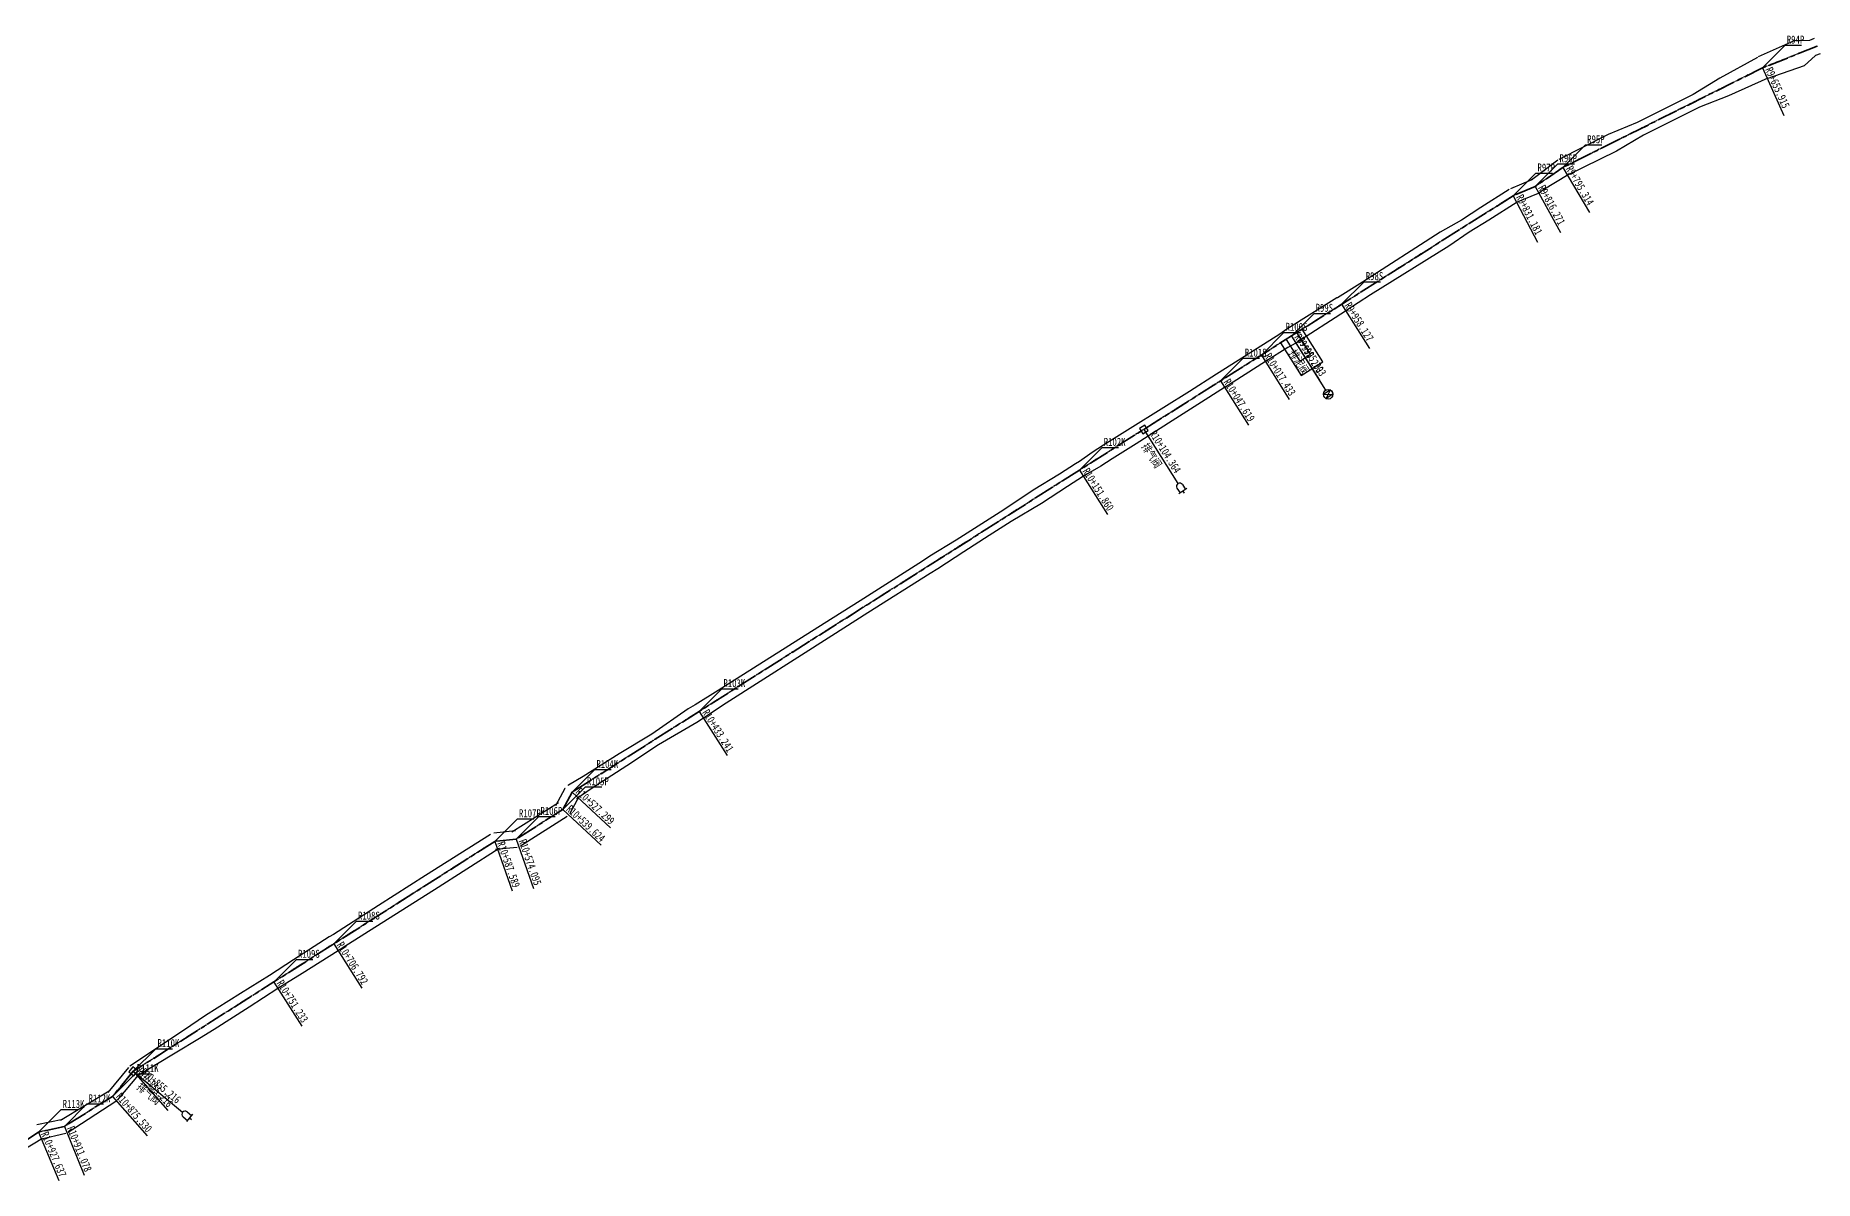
# Model space of a CAD drawing. Extents: x 525858 to 564773, y 2370984 to 2400075.
# Drawn here: x 534789 to 535900, y 2384790 to 2385505 of the extents above; entities that cross this region are included whole.
import ezdxf
from ezdxf.enums import TextEntityAlignment as Align

# ---------------------------------------------------------------- set-up
doc = ezdxf.new("R2010")
doc.units = 0
doc.linetypes.add('CENTER', pattern=[2, 1.25, -0.25, 0.25, -0.25])
for name, color, linetype in [('pipe_cen', 1, 'CENTER'), ('水工平面管线标注', 3, 'CONTINUOUS'), ('水工开挖线', 5, 'CONTINUOUS'), ('附属设施', 2, 'CONTINUOUS')]:
    doc.layers.add(name, color=color, linetype=linetype)
doc.styles.add('HT', font='simhei.ttf', dxfattribs={"width": 0.8})

# ---------------------------------------------------------------- blocks, each defined once
blk = doc.blocks.new('qin排泥阀pmud')
at = {"layer": '附属设施', "linetype": 'Continuous', "lineweight": -3}
for points in [[(-1.29, 22.2652), (1.29, 22.2652), (-1.29, 20.7348), (1.29, 20.7348), (-1.29, 22.2652)], [(0, 0), (0, 20)]]:
    blk.add_lwpolyline(points, dxfattribs=at)
for points in [[(-4, 0), (4, 0), (4, 12), (-4, 12)], [(-2, 0), (2, 0), (2, 8), (-2, 8)]]:
    blk.add_lwpolyline(points, close=True, dxfattribs=at)
blk.add_circle((0, 21.5), 1.5, dxfattribs=at)
at = {"layer": '附属设施', "linetype": 'Continuous', "lineweight": -3, "style": 'HT'}
blk.add_attdef('名称', text='', height=2.5, rotation=89.999998, dxfattribs=at).set_placement((1, 4), align=Align.TOP_LEFT)
blk.add_attdef('ZH', text='', height=2.5, rotation=89.999998, dxfattribs=at).set_placement((0, 2), align=Align.BOTTOM_LEFT)
blk = doc.blocks.new('qin排气阀pa')
at = {"layer": '附属设施', "linetype": 'Continuous', "lineweight": -3}
for points in [[(-1.5, 22.8), (1.5, 22.8)], [(-1, 21), (-1, 22.8)], [(0, 22.8), (0, 23.55)], [(1, 21), (1, 22.8)], [(0, 0), (0, 20)]]:
    blk.add_lwpolyline(points, dxfattribs=at)
blk.add_lwpolyline([(-1, -1), (1, -1), (1, 1), (-1, 1)], close=True, dxfattribs=at)
blk.add_arc((0, 21), 1, 180, 0, dxfattribs=at)
at = {"layer": '附属设施', "linetype": 'Continuous', "lineweight": -3, "style": 'HT'}
blk.add_attdef('名称', text='', height=2.5, rotation=90, dxfattribs=at).set_placement((1, 4), align=Align.TOP_LEFT)
blk.add_attdef('ZH', text='', height=2.5, rotation=90, dxfattribs=at).set_placement((0, 2), align=Align.BOTTOM_LEFT)

msp = doc.modelspace()

# ---------------------------------------------------------------- linework, layer by layer
at = {"layer": 'pipe_cen', "linetype": 'CENTER', "lineweight": 35, "ltscale": 10}
msp.add_lwpolyline([(535901.980796, 2385498.507589), (535867.881375, 2385484.993564), (535743.137905, 2385422.774241), (535725.855338, 2385410.921689), (535712.110595, 2385405.143), (535441.051573, 2385233.78984), (535203.428353, 2385083.089675), (535124.048785, 2385032.633416), (535118.181759, 2385021.794638), (535089.090511, 2385003.303286), (535075.671432, 2385001.883183), (534849.809932, 2384858.318201), (534836.852153, 2384842.673175), (534806.716802, 2384823.81729), (534790.532556, 2384820.31542), (534751.208, 2384794.116002)], dxfattribs=at)
at = {"layer": 'pipe_cen', "lineweight": -3}
msp.add_lwpolyline([(535901.980796, 2385498.507589), (535867.881375, 2385484.993564), (535743.137905, 2385422.774241), (535725.855338, 2385410.921689), (535712.110595, 2385405.143), (535441.051573, 2385233.78984), (535203.428353, 2385083.089675), (535124.048785, 2385032.633416), (535118.181759, 2385021.794638), (535089.090511, 2385003.303286), (535075.671432, 2385001.883183), (534849.809932, 2384858.318201), (534836.852153, 2384842.673175), (534806.716802, 2384823.81729), (534790.532556, 2384820.31542), (534751.208, 2384794.116002)], dxfattribs=at)
msp.add_lwpolyline([(535901.980796, 2385498.507589), (535867.881375, 2385484.993564), (535743.137905, 2385422.774241), (535725.855338, 2385410.921689), (535712.110595, 2385405.143), (535441.051573, 2385233.78984), (535203.428353, 2385083.089675), (535124.048785, 2385032.633416), (535118.181759, 2385021.794638), (535089.090511, 2385003.303286), (535075.671432, 2385001.883183), (534849.809932, 2384858.318201), (534836.852153, 2384842.673175), (534806.716802, 2384823.81729), (534790.532556, 2384820.31542), (534751.208, 2384794.116002)], dxfattribs=at)
msp.add_lwpolyline([(535901.980796, 2385498.507589), (535867.881375, 2385484.993564), (535743.137905, 2385422.774241), (535725.855338, 2385410.921689), (535712.110595, 2385405.143), (535441.051573, 2385233.78984), (535203.428353, 2385083.089675), (535124.048785, 2385032.633416), (535118.181759, 2385021.794638), (535089.090511, 2385003.303286), (535075.671432, 2385001.883183), (534849.809932, 2384858.318201), (534836.852153, 2384842.673175), (534806.716802, 2384823.81729), (534790.532556, 2384820.31542), (534751.208, 2384794.116002)], dxfattribs=at)
at = {"layer": '水工平面管线标注', "color": 9, "lineweight": -3}
for points in [[(535867.881375, 2385484.993564), (535882.021375, 2385499.133564), (535892.281375, 2385499.133564)], [(535867.881375, 2385484.993564), (535882.021375, 2385499.133564), (535892.281375, 2385499.133564)], [(535867.881375, 2385484.993564), (535881.215039, 2385455.13551)], [(535867.881375, 2385484.993564), (535881.215039, 2385455.13551)], [(535743.137905, 2385422.774241), (535757.277905, 2385436.914241), (535767.537905, 2385436.914241)], [(535743.137905, 2385422.774241), (535757.277905, 2385436.914241), (535767.537905, 2385436.914241)], [(535712.110595, 2385405.143), (535726.250595, 2385419.283), (535736.510595, 2385419.283)], [(535712.110595, 2385405.143), (535726.250595, 2385419.283), (535736.510595, 2385419.283)], [(535725.855338, 2385410.921689), (535739.995338, 2385425.061689), (535750.255338, 2385425.061689)], [(535725.855338, 2385410.921689), (535739.995338, 2385425.061689), (535750.255338, 2385425.061689)], [(535743.137905, 2385422.774241), (535759.722539, 2385394.591979)], [(535743.137905, 2385422.774241), (535759.722539, 2385394.591979)], [(535712.110595, 2385405.143), (535727.235791, 2385376.151304)], [(535712.110595, 2385405.143), (535727.235791, 2385376.151304)], [(535725.855338, 2385410.921689), (535741.520086, 2385382.217932)], [(535725.855338, 2385410.921689), (535741.520086, 2385382.217932)], [(535604.807525, 2385337.310098), (535618.947525, 2385351.450098), (535629.207525, 2385351.450098)], [(535604.807525, 2385337.310098), (535618.947525, 2385351.450098), (535629.207525, 2385351.450098)], [(535573.468152, 2385317.498543), (535587.608152, 2385331.638543), (535597.868152, 2385331.638543)], [(535573.468152, 2385317.498543), (535587.608152, 2385331.638543), (535597.868152, 2385331.638543)], [(535604.807525, 2385337.310098), (535622.280611, 2385309.669887)], [(535604.807525, 2385337.310098), (535622.280611, 2385309.669887)], [(535554.677636, 2385305.619897), (535568.817636, 2385319.759897), (535579.077636, 2385319.759897)], [(535554.677636, 2385305.619897), (535568.817636, 2385319.759897), (535579.077636, 2385319.759897)], [(535573.468152, 2385317.498543), (535590.941237, 2385289.858332)], [(535573.468152, 2385317.498543), (535590.941237, 2385289.858332)], [(535554.677636, 2385305.619897), (535572.150722, 2385277.979686)], [(535554.677636, 2385305.619897), (535572.150722, 2385277.979686)], [(535529.16237, 2385289.49012), (535543.30237, 2385303.63012), (535553.56237, 2385303.63012)], [(535529.16237, 2385289.49012), (535543.30237, 2385303.63012), (535553.56237, 2385303.63012)], [(535529.16237, 2385289.49012), (535546.635455, 2385261.849909)], [(535529.16237, 2385289.49012), (535546.635455, 2385261.849909)], [(535441.051573, 2385233.78984), (535455.191573, 2385247.92984), (535465.451573, 2385247.92984)], [(535441.051573, 2385233.78984), (535455.191573, 2385247.92984), (535465.451573, 2385247.92984)], [(535441.051573, 2385233.78984), (535458.544741, 2385206.162335)], [(535441.051573, 2385233.78984), (535458.544741, 2385206.162335)], [(535203.428353, 2385083.089675), (535217.568353, 2385097.229675), (535227.828353, 2385097.229675)], [(535203.428353, 2385083.089675), (535217.568353, 2385097.229675), (535227.828353, 2385097.229675)], [(535203.428353, 2385083.089675), (535220.955711, 2385055.483847)], [(535203.428353, 2385083.089675), (535220.955711, 2385055.483847)], [(535124.048785, 2385032.633416), (535138.188785, 2385046.773416), (535148.448785, 2385046.773416)], [(535124.048785, 2385032.633416), (535138.188785, 2385046.773416), (535148.448785, 2385046.773416)], [(535118.181759, 2385021.794638), (535132.321759, 2385035.934638), (535142.581759, 2385035.934638)], [(535118.181759, 2385021.794638), (535132.321759, 2385035.934638), (535142.581759, 2385035.934638)], [(535124.048785, 2385032.633416), (535147.966914, 2385010.335141)], [(535124.048785, 2385032.633416), (535147.966914, 2385010.335141)], [(535075.671432, 2385001.883183), (535089.811432, 2385016.023183), (535100.071432, 2385016.023183)], [(535075.671432, 2385001.883183), (535089.811432, 2385016.023183), (535100.071432, 2385016.023183)], [(535089.090511, 2385003.303286), (535103.230511, 2385017.443286), (535113.490511, 2385017.443286)], [(535089.090511, 2385003.303286), (535103.230511, 2385017.443286), (535113.490511, 2385017.443286)], [(535118.181759, 2385021.794638), (535142.099889, 2384999.496363)], [(535118.181759, 2385021.794638), (535142.099889, 2384999.496363)], [(535075.671432, 2385001.883183), (535086.447559, 2384971.009811)], [(535075.671432, 2385001.883183), (535086.447559, 2384971.009811)], [(535089.090511, 2385003.303286), (535099.866638, 2384972.429914)], [(535089.090511, 2385003.303286), (535099.866638, 2384972.429914)], [(534975.070701, 2384937.938057), (534989.210701, 2384952.078057), (534999.470701, 2384952.078057)], [(534975.070701, 2384937.938057), (534989.210701, 2384952.078057), (534999.470701, 2384952.078057)], [(534975.070701, 2384937.938057), (534992.612172, 2384910.341195)], [(534975.070701, 2384937.938057), (534992.612172, 2384910.341195)], [(534937.565209, 2384914.098335), (534951.705209, 2384928.238335), (534961.965209, 2384928.238335)], [(534937.565209, 2384914.098335), (534951.705209, 2384928.238335), (534961.965209, 2384928.238335)], [(534937.565209, 2384914.098335), (534955.10668, 2384886.501473)], [(534937.565209, 2384914.098335), (534955.10668, 2384886.501473)], [(534849.809932, 2384858.318201), (534863.949932, 2384872.458201), (534874.209932, 2384872.458201)], [(534849.809932, 2384858.318201), (534863.949932, 2384872.458201), (534874.209932, 2384872.458201)], [(534836.852153, 2384842.673175), (534850.992153, 2384856.813175), (534861.252153, 2384856.813175)], [(534836.852153, 2384842.673175), (534850.992153, 2384856.813175), (534861.252153, 2384856.813175)], [(534849.809932, 2384858.318201), (534871.436669, 2384833.79119)], [(534849.809932, 2384858.318201), (534871.436669, 2384833.79119)], [(534806.716802, 2384823.81729), (534820.856802, 2384837.95729), (534831.116802, 2384837.95729)], [(534806.716802, 2384823.81729), (534820.856802, 2384837.95729), (534831.116802, 2384837.95729)], [(534836.852153, 2384842.673175), (534858.391663, 2384818.069526)], [(534836.852153, 2384842.673175), (534858.391663, 2384818.069526)], [(534790.532556, 2384820.31542), (534804.672556, 2384834.45542), (534814.932556, 2384834.45542)], [(534790.532556, 2384820.31542), (534804.672556, 2384834.45542), (534814.932556, 2384834.45542)], [(534790.532556, 2384820.31542), (534803.278496, 2384790.201785)], [(534790.532556, 2384820.31542), (534803.278496, 2384790.201785)], [(534806.716802, 2384823.81729), (534819.030877, 2384793.524492)], [(534806.716802, 2384823.81729), (534819.030877, 2384793.524492)]]:
    msp.add_lwpolyline(points, dxfattribs=at)
at = {"layer": '水工平面管线标注', "lineweight": -3}
for points in [[(535867.631375, 2385484.993564, 0.5, 0.5, -1), (535868.131375, 2385484.993564, 0, 0, 0)], [(535867.631375, 2385484.993564, 0.5, 0.5, -1), (535868.131375, 2385484.993564, 0, 0, 0)], [(535867.631375, 2385484.993564, 0.5, 0.5, 1), (535868.131375, 2385484.993564, 0, 0, 0)], [(535867.631375, 2385484.993564, 0.5, 0.5, 1), (535868.131375, 2385484.993564, 0, 0, 0)], [(535742.887905, 2385422.774241, 0.5, 0.5, -1), (535743.387905, 2385422.774241, 0, 0, 0)], [(535742.887905, 2385422.774241, 0.5, 0.5, -1), (535743.387905, 2385422.774241, 0, 0, 0)], [(535742.887905, 2385422.774241, 0.5, 0.5, 1), (535743.387905, 2385422.774241, 0, 0, 0)], [(535742.887905, 2385422.774241, 0.5, 0.5, 1), (535743.387905, 2385422.774241, 0, 0, 0)], [(535711.860595, 2385405.143, 0.5, 0.5, -1), (535712.360595, 2385405.143, 0, 0, 0)], [(535711.860595, 2385405.143, 0.5, 0.5, -1), (535712.360595, 2385405.143, 0, 0, 0)], [(535711.860595, 2385405.143, 0.5, 0.5, 1), (535712.360595, 2385405.143, 0, 0, 0)], [(535711.860595, 2385405.143, 0.5, 0.5, 1), (535712.360595, 2385405.143, 0, 0, 0)], [(535725.605338, 2385410.921689, 0.5, 0.5, -1), (535726.105338, 2385410.921689, 0, 0, 0)], [(535725.605338, 2385410.921689, 0.5, 0.5, -1), (535726.105338, 2385410.921689, 0, 0, 0)], [(535725.605338, 2385410.921689, 0.5, 0.5, 1), (535726.105338, 2385410.921689, 0, 0, 0)], [(535725.605338, 2385410.921689, 0.5, 0.5, 1), (535726.105338, 2385410.921689, 0, 0, 0)], [(535604.557525, 2385337.310098, 0.5, 0.5, -1), (535605.057525, 2385337.310098, 0, 0, 0)], [(535604.557525, 2385337.310098, 0.5, 0.5, -1), (535605.057525, 2385337.310098, 0, 0, 0)], [(535604.557525, 2385337.310098, 0.5, 0.5, 1), (535605.057525, 2385337.310098, 0, 0, 0)], [(535604.557525, 2385337.310098, 0.5, 0.5, 1), (535605.057525, 2385337.310098, 0, 0, 0)], [(535573.218152, 2385317.498543, 0.5, 0.5, -1), (535573.718152, 2385317.498543, 0, 0, 0)], [(535573.218152, 2385317.498543, 0.5, 0.5, -1), (535573.718152, 2385317.498543, 0, 0, 0)], [(535573.218152, 2385317.498543, 0.5, 0.5, 1), (535573.718152, 2385317.498543, 0, 0, 0)], [(535573.218152, 2385317.498543, 0.5, 0.5, 1), (535573.718152, 2385317.498543, 0, 0, 0)], [(535554.427636, 2385305.619897, 0.5, 0.5, -1), (535554.927636, 2385305.619897, 0, 0, 0)], [(535554.427636, 2385305.619897, 0.5, 0.5, -1), (535554.927636, 2385305.619897, 0, 0, 0)], [(535554.427636, 2385305.619897, 0.5, 0.5, 1), (535554.927636, 2385305.619897, 0, 0, 0)], [(535554.427636, 2385305.619897, 0.5, 0.5, 1), (535554.927636, 2385305.619897, 0, 0, 0)], [(535528.91237, 2385289.49012, 0.5, 0.5, -1), (535529.41237, 2385289.49012, 0, 0, 0)], [(535528.91237, 2385289.49012, 0.5, 0.5, -1), (535529.41237, 2385289.49012, 0, 0, 0)], [(535528.91237, 2385289.49012, 0.5, 0.5, 1), (535529.41237, 2385289.49012, 0, 0, 0)], [(535528.91237, 2385289.49012, 0.5, 0.5, 1), (535529.41237, 2385289.49012, 0, 0, 0)], [(535440.801573, 2385233.78984, 0.5, 0.5, -1), (535441.301573, 2385233.78984, 0, 0, 0)], [(535440.801573, 2385233.78984, 0.5, 0.5, -1), (535441.301573, 2385233.78984, 0, 0, 0)], [(535440.801573, 2385233.78984, 0.5, 0.5, 1), (535441.301573, 2385233.78984, 0, 0, 0)], [(535440.801573, 2385233.78984, 0.5, 0.5, 1), (535441.301573, 2385233.78984, 0, 0, 0)], [(535203.178353, 2385083.089675, 0.5, 0.5, -1), (535203.678353, 2385083.089675, 0, 0, 0)], [(535203.178353, 2385083.089675, 0.5, 0.5, -1), (535203.678353, 2385083.089675, 0, 0, 0)], [(535203.178353, 2385083.089675, 0.5, 0.5, 1), (535203.678353, 2385083.089675, 0, 0, 0)], [(535203.178353, 2385083.089675, 0.5, 0.5, 1), (535203.678353, 2385083.089675, 0, 0, 0)], [(535123.798785, 2385032.633416, 0.5, 0.5, -1), (535124.298785, 2385032.633416, 0, 0, 0)], [(535123.798785, 2385032.633416, 0.5, 0.5, -1), (535124.298785, 2385032.633416, 0, 0, 0)], [(535123.798785, 2385032.633416, 0.5, 0.5, 1), (535124.298785, 2385032.633416, 0, 0, 0)], [(535123.798785, 2385032.633416, 0.5, 0.5, 1), (535124.298785, 2385032.633416, 0, 0, 0)], [(535117.931759, 2385021.794638, 0.5, 0.5, -1), (535118.431759, 2385021.794638, 0, 0, 0)], [(535117.931759, 2385021.794638, 0.5, 0.5, -1), (535118.431759, 2385021.794638, 0, 0, 0)], [(535117.931759, 2385021.794638, 0.5, 0.5, 1), (535118.431759, 2385021.794638, 0, 0, 0)], [(535117.931759, 2385021.794638, 0.5, 0.5, 1), (535118.431759, 2385021.794638, 0, 0, 0)], [(535075.421432, 2385001.883183, 0.5, 0.5, -1), (535075.921432, 2385001.883183, 0, 0, 0)], [(535075.421432, 2385001.883183, 0.5, 0.5, -1), (535075.921432, 2385001.883183, 0, 0, 0)], [(535075.421432, 2385001.883183, 0.5, 0.5, 1), (535075.921432, 2385001.883183, 0, 0, 0)], [(535075.421432, 2385001.883183, 0.5, 0.5, 1), (535075.921432, 2385001.883183, 0, 0, 0)], [(535088.840511, 2385003.303286, 0.5, 0.5, -1), (535089.340511, 2385003.303286, 0, 0, 0)], [(535088.840511, 2385003.303286, 0.5, 0.5, -1), (535089.340511, 2385003.303286, 0, 0, 0)], [(535088.840511, 2385003.303286, 0.5, 0.5, 1), (535089.340511, 2385003.303286, 0, 0, 0)], [(535088.840511, 2385003.303286, 0.5, 0.5, 1), (535089.340511, 2385003.303286, 0, 0, 0)], [(534974.820701, 2384937.938057, 0.5, 0.5, -1), (534975.320701, 2384937.938057, 0, 0, 0)], [(534974.820701, 2384937.938057, 0.5, 0.5, -1), (534975.320701, 2384937.938057, 0, 0, 0)], [(534974.820701, 2384937.938057, 0.5, 0.5, 1), (534975.320701, 2384937.938057, 0, 0, 0)], [(534974.820701, 2384937.938057, 0.5, 0.5, 1), (534975.320701, 2384937.938057, 0, 0, 0)], [(534937.315209, 2384914.098335, 0.5, 0.5, -1), (534937.815209, 2384914.098335, 0, 0, 0)], [(534937.315209, 2384914.098335, 0.5, 0.5, -1), (534937.815209, 2384914.098335, 0, 0, 0)], [(534937.315209, 2384914.098335, 0.5, 0.5, 1), (534937.815209, 2384914.098335, 0, 0, 0)], [(534937.315209, 2384914.098335, 0.5, 0.5, 1), (534937.815209, 2384914.098335, 0, 0, 0)], [(534849.559932, 2384858.318201, 0.5, 0.5, -1), (534850.059932, 2384858.318201, 0, 0, 0)], [(534849.559932, 2384858.318201, 0.5, 0.5, -1), (534850.059932, 2384858.318201, 0, 0, 0)], [(534849.559932, 2384858.318201, 0.5, 0.5, 1), (534850.059932, 2384858.318201, 0, 0, 0)], [(534849.559932, 2384858.318201, 0.5, 0.5, 1), (534850.059932, 2384858.318201, 0, 0, 0)], [(534836.602153, 2384842.673175, 0.5, 0.5, -1), (534837.102153, 2384842.673175, 0, 0, 0)], [(534836.602153, 2384842.673175, 0.5, 0.5, -1), (534837.102153, 2384842.673175, 0, 0, 0)], [(534836.602153, 2384842.673175, 0.5, 0.5, 1), (534837.102153, 2384842.673175, 0, 0, 0)], [(534836.602153, 2384842.673175, 0.5, 0.5, 1), (534837.102153, 2384842.673175, 0, 0, 0)], [(534790.282556, 2384820.31542, 0.5, 0.5, -1), (534790.782556, 2384820.31542, 0, 0, 0)], [(534790.282556, 2384820.31542, 0.5, 0.5, -1), (534790.782556, 2384820.31542, 0, 0, 0)], [(534790.282556, 2384820.31542, 0.5, 0.5, 1), (534790.782556, 2384820.31542, 0, 0, 0)], [(534790.282556, 2384820.31542, 0.5, 0.5, 1), (534790.782556, 2384820.31542, 0, 0, 0)], [(534806.466802, 2384823.81729, 0.5, 0.5, -1), (534806.966802, 2384823.81729, 0, 0, 0)], [(534806.466802, 2384823.81729, 0.5, 0.5, -1), (534806.966802, 2384823.81729, 0, 0, 0)], [(534806.466802, 2384823.81729, 0.5, 0.5, 1), (534806.966802, 2384823.81729, 0, 0, 0)], [(534806.466802, 2384823.81729, 0.5, 0.5, 1), (534806.966802, 2384823.81729, 0, 0, 0)]]:
    msp.add_lwpolyline(points, format="xyseb", dxfattribs=at)
at = {"layer": '水工开挖线', "lineweight": -3}
for points in [[(535900.112838, 2385503.220936), (535897.190143, 2385502.105662), (535887.703767, 2385501.788233), (535865.189875, 2385491.784072)], [(535900.112838, 2385503.220936), (535897.190143, 2385502.105662), (535887.703767, 2385501.788233), (535865.189875, 2385491.784072)], [(535903.848754, 2385493.794243), (535900.955533, 2385492.604597), (535893.827131, 2385486.337383), (535870.572292, 2385478.202825)], [(535903.848754, 2385493.794243), (535900.955533, 2385492.604597), (535893.827131, 2385486.337383), (535870.572292, 2385478.202825)], [(535864.62111, 2385491.530067), (535841.133518, 2385478.591916), (535824.513924, 2385468.290945), (535789.539952, 2385450.846688), (535771.45091, 2385443.38875), (535740.634257, 2385427.794576)], [(535864.62111, 2385491.530067), (535841.133518, 2385478.591916), (535824.513924, 2385468.290945), (535789.539952, 2385450.846688), (535771.45091, 2385443.38875), (535740.634257, 2385427.794576)], [(535871.14164, 2385478.457061), (535846.677044, 2385467.477706), (535828.450629, 2385460.398248), (535793.476655, 2385442.953994), (535776.637361, 2385432.990439), (535745.642171, 2385417.754214)], [(535871.14164, 2385478.457061), (535846.677044, 2385467.477706), (535828.450629, 2385460.398248), (535793.476655, 2385442.953994), (535776.637361, 2385432.990439), (535745.642171, 2385417.754214)], [(535739.96499, 2385427.400765), (535739.964991, 2385427.400764), (535725.334317, 2385416.275588), (535723.194748, 2385414.80009)], [(535739.96499, 2385427.400765), (535739.964991, 2385427.400764), (535725.334317, 2385416.275588), (535723.194748, 2385414.80009)], [(535724.032498, 2385415.257354), (535710.302816, 2385409.443111)], [(535724.032498, 2385415.257354), (535710.302816, 2385409.443111)], [(535746.31082, 2385418.147717), (535746.310819, 2385418.147718), (535730.662097, 2385408.50699), (535728.514915, 2385407.042593)], [(535746.31082, 2385418.147717), (535746.310819, 2385418.147718), (535730.662097, 2385408.50699), (535728.514915, 2385407.042593)], [(535709.618057, 2385409.085878), (535691.807071, 2385397.761788), (535679.67261, 2385389.972539), (535666.349933, 2385382.378591), (535617.952585, 2385351.192104), (535602.183775, 2385341.460275), (535602.183775, 2385341.460275), (535602.183775, 2385341.460275), (535602.183775, 2385341.460275), (535601.907403, 2385341.321055), (535570.689719, 2385321.894021), (535570.689719, 2385321.894021), (535570.689719, 2385321.894021), (535570.689719, 2385321.894021), (535566.172803, 2385318.589036), (535552.151525, 2385309.725318), (535552.102499, 2385309.694326), (535552.102499, 2385309.694326), (535552.102499, 2385309.694326), (535552.102499, 2385309.694326), (535526.685399, 2385293.697588), (535526.565915, 2385293.598393), (535526.565915, 2385293.598393), (535526.565915, 2385293.598393), (535526.565915, 2385293.598393), (535509.754926, 2385282.911974), (535493.667302, 2385272.801145), (535471.116377, 2385258.805583), (535456.096236, 2385249.263099), (535448.959622, 2385244.716113), (535441.072026, 2385239.23299), (535438.60412, 2385237.661043), (535438.60412, 2385237.661043)], [(535709.618057, 2385409.085878), (535691.807071, 2385397.761788), (535679.67261, 2385389.972539), (535666.349933, 2385382.378591), (535617.952585, 2385351.192104), (535602.183775, 2385341.460275), (535602.183775, 2385341.460275), (535602.183775, 2385341.460275), (535602.183775, 2385341.460275), (535601.907403, 2385341.321055), (535570.689719, 2385321.894021), (535570.689719, 2385321.894021), (535570.689719, 2385321.894021), (535570.689719, 2385321.894021), (535566.172803, 2385318.589036), (535552.151525, 2385309.725318), (535552.102499, 2385309.694326), (535552.102499, 2385309.694326), (535552.102499, 2385309.694326), (535552.102499, 2385309.694326), (535526.685399, 2385293.697588), (535526.565915, 2385293.598393), (535526.565915, 2385293.598393), (535526.565915, 2385293.598393), (535526.565915, 2385293.598393), (535509.754926, 2385282.911974), (535493.667302, 2385272.801145), (535471.116377, 2385258.805583), (535456.096236, 2385249.263099), (535448.959622, 2385244.716113), (535441.072026, 2385239.23299), (535438.60412, 2385237.661043), (535438.60412, 2385237.661043)], [(535727.678177, 2385406.586022), (535713.918565, 2385400.842969)], [(535727.678177, 2385406.586022), (535713.918565, 2385400.842969)], [(535714.603132, 2385401.200121), (535696.733732, 2385389.968434), (535684.492401, 2385382.348239), (535671.917806, 2385373.57092), (535622.98611, 2385343.229704), (535607.431037, 2385333.159771), (535607.431037, 2385333.159771), (535607.431037, 2385333.159771), (535607.431037, 2385333.159771), (535607.186726, 2385332.969834), (535576.246899, 2385313.103265), (535576.246899, 2385313.103265), (535576.246899, 2385313.103265), (535576.246899, 2385313.103265), (535571.32388, 2385310.440683), (535557.302601, 2385301.576967), (535557.253576, 2385301.545975), (535557.253576, 2385301.545975), (535557.253576, 2385301.545975), (535557.253576, 2385301.545975), (535531.900595, 2385285.447807), (535531.759737, 2385285.382424), (535531.759737, 2385285.382424), (535531.759737, 2385285.382424), (535531.759737, 2385285.382424), (535514.895313, 2385274.780533), (535498.861122, 2385264.585179), (535476.545307, 2385250.217701), (535461.482418, 2385240.742841), (535454.313743, 2385236.246571), (535445.977296, 2385231.473473), (535443.498703, 2385229.918432), (535443.498703, 2385229.918432)], [(535714.603132, 2385401.200121), (535696.733732, 2385389.968434), (535684.492401, 2385382.348239), (535671.917806, 2385373.57092), (535622.98611, 2385343.229704), (535607.431037, 2385333.159771), (535607.431037, 2385333.159771), (535607.431037, 2385333.159771), (535607.431037, 2385333.159771), (535607.186726, 2385332.969834), (535576.246899, 2385313.103265), (535576.246899, 2385313.103265), (535576.246899, 2385313.103265), (535576.246899, 2385313.103265), (535571.32388, 2385310.440683), (535557.302601, 2385301.576967), (535557.253576, 2385301.545975), (535557.253576, 2385301.545975), (535557.253576, 2385301.545975), (535557.253576, 2385301.545975), (535531.900595, 2385285.447807), (535531.759737, 2385285.382424), (535531.759737, 2385285.382424), (535531.759737, 2385285.382424), (535531.759737, 2385285.382424), (535514.895313, 2385274.780533), (535498.861122, 2385264.585179), (535476.545307, 2385250.217701), (535461.482418, 2385240.742841), (535454.313743, 2385236.246571), (535445.977296, 2385231.473473), (535443.498703, 2385229.918432), (535443.498703, 2385229.918432)], [(535438.598648, 2385237.657599), (535428.604145, 2385231.28358), (535412.098925, 2385221.218612), (535393.769423, 2385208.930955), (535380.07128, 2385200.196253), (535364.058617, 2385190.088419), (535347.611733, 2385179.953875), (535342.909908, 2385176.960145), (535303.966328, 2385152.226678), (535281.521836, 2385137.909534), (535215.338271, 2385096.149193), (535200.798798, 2385087.236166)], [(535438.598648, 2385237.657599), (535428.604145, 2385231.28358), (535412.098925, 2385221.218612), (535393.769423, 2385208.930955), (535380.07128, 2385200.196253), (535364.058617, 2385190.088419), (535347.611733, 2385179.953875), (535342.909908, 2385176.960145), (535303.966328, 2385152.226678), (535281.521836, 2385137.909534), (535215.338271, 2385096.149193), (535200.798798, 2385087.236166)], [(535443.504498, 2385229.922081), (535433.47786, 2385223.598733), (535417.336829, 2385212.959514), (535398.407483, 2385201.617686), (535384.666494, 2385192.950545), (535368.696675, 2385182.775154), (535352.517577, 2385172.218366), (535347.80504, 2385169.241527), (535308.829322, 2385144.558733), (535286.309849, 2385130.359821), (535220.319086, 2385088.29547), (535206.05811, 2385078.943311)], [(535443.504498, 2385229.922081), (535433.47786, 2385223.598733), (535417.336829, 2385212.959514), (535398.407483, 2385201.617686), (535384.666494, 2385192.950545), (535368.696675, 2385182.775154), (535352.517577, 2385172.218366), (535347.80504, 2385169.241527), (535308.829322, 2385144.558733), (535286.309849, 2385130.359821), (535220.319086, 2385088.29547), (535206.05811, 2385078.943311)], [(535200.794449, 2385087.233424), (535200.79445, 2385087.233423), (535196.581624, 2385084.650406), (535173.840362, 2385068.915601), (535153.40619, 2385056.685317), (535131.014154, 2385042.4759), (535121.70799, 2385037.093809), (535121.345338, 2385036.886994), (535121.345338, 2385036.886994)], [(535200.794449, 2385087.233424), (535200.79445, 2385087.233423), (535196.581624, 2385084.650406), (535173.840362, 2385068.915601), (535153.40619, 2385056.685317), (535131.014154, 2385042.4759), (535121.70799, 2385037.093809), (535121.345338, 2385036.886994), (535121.345338, 2385036.886994)], [(535206.062256, 2385078.945925), (535206.062256, 2385078.945925), (535201.935259, 2385076.227878), (535178.035293, 2385062.315987), (535158.287758, 2385049.005461), (535135.917178, 2385034.762289), (535127.093807, 2385028.620653), (535126.752612, 2385028.38008), (535126.752612, 2385028.38008)], [(535206.062256, 2385078.945925), (535206.062256, 2385078.945925), (535201.935259, 2385076.227878), (535178.035293, 2385062.315987), (535158.287758, 2385049.005461), (535135.917178, 2385034.762289), (535127.093807, 2385028.620653), (535126.752612, 2385028.38008), (535126.752612, 2385028.38008)], [(535119.616472, 2385035.032625), (535119.520789, 2385034.85586), (535113.726477, 2385024.206071)], [(535119.616472, 2385035.032625), (535119.520789, 2385034.85586), (535113.726477, 2385024.206071)], [(535128.481097, 2385030.234207), (535128.385415, 2385030.057442), (535122.636867, 2385019.382881)], [(535128.481097, 2385030.234207), (535128.385415, 2385030.057442), (535122.636867, 2385019.382881)], [(535115.464161, 2385026.070059), (535086.332996, 2385007.640991), (535086.332996, 2385007.640991)], [(535115.464161, 2385026.070059), (535086.332996, 2385007.640991), (535086.332996, 2385007.640991)], [(535120.899357, 2385017.519217), (535091.84756, 2384998.965284), (535091.84756, 2384998.965284)], [(535120.899357, 2385017.519217), (535091.84756, 2384998.965284), (535091.84756, 2384998.965284)], [(535072.914148, 2385006.221039), (535072.914148, 2385006.221038), (535072.914148, 2385006.221038), (535032.365222, 2384980.68379), (535003.118564, 2384961.856669), (534974.818332, 2384943.749619), (534972.281698, 2384942.326838), (534972.281698, 2384942.326838), (534972.281698, 2384942.326838), (534972.281698, 2384942.326838), (534950.003643, 2384927.988435), (534934.953153, 2384918.208564), (534934.953153, 2384918.208564), (534934.953153, 2384918.208564), (534934.953153, 2384918.208564), (534934.953153, 2384918.208564), (534916.80579, 2384906.910486), (534894.860324, 2384893.079718), (534885.837434, 2384887.024545), (534871.253567, 2384877.245044), (534847.734104, 2384861.58435)], [(535072.914148, 2385006.221039), (535072.914148, 2385006.221038), (535072.914148, 2385006.221038), (535032.365222, 2384980.68379), (535003.118564, 2384961.856669), (534974.818332, 2384943.749619), (534972.281698, 2384942.326838), (534972.281698, 2384942.326838), (534972.281698, 2384942.326838), (534972.281698, 2384942.326838), (534950.003643, 2384927.988435), (534934.953153, 2384918.208564), (534934.953153, 2384918.208564), (534934.953153, 2384918.208564), (534934.953153, 2384918.208564), (534934.953153, 2384918.208564), (534916.80579, 2384906.910486), (534894.860324, 2384893.079718), (534885.837434, 2384887.024545), (534871.253567, 2384877.245044), (534847.734104, 2384861.58435)], [(535088.54958, 2385008.414743), (535075.130513, 2385006.99464)], [(535088.54958, 2385008.414743), (535075.130513, 2385006.99464)], [(535078.428715, 2384997.545326), (535078.428715, 2384997.545327), (535078.428715, 2384997.545327), (535038.094361, 2384971.670508), (535008.633126, 2384953.180965), (534980.225604, 2384935.242706), (534977.86063, 2384933.549865), (534977.86063, 2384933.549865), (534977.86063, 2384933.549865), (534977.86063, 2384933.549865), (534955.421642, 2384919.464647), (534940.178035, 2384909.988596), (534940.178035, 2384909.988596), (534940.178035, 2384909.988596), (534940.178035, 2384909.988596), (534940.178035, 2384909.988596), (534922.245244, 2384898.352944), (534900.407065, 2384884.35339), (534891.094498, 2384878.753945), (534876.049295, 2384869.700236), (534851.886106, 2384855.052272)], [(535078.428715, 2384997.545326), (535078.428715, 2384997.545327), (535078.428715, 2384997.545327), (535038.094361, 2384971.670508), (535008.633126, 2384953.180965), (534980.225604, 2384935.242706), (534977.86063, 2384933.549865), (534977.86063, 2384933.549865), (534977.86063, 2384933.549865), (534977.86063, 2384933.549865), (534955.421642, 2384919.464647), (534940.178035, 2384909.988596), (534940.178035, 2384909.988596), (534940.178035, 2384909.988596), (534940.178035, 2384909.988596), (534940.178035, 2384909.988596), (534922.245244, 2384898.352944), (534900.407065, 2384884.35339), (534891.094498, 2384878.753945), (534876.049295, 2384869.700236), (534851.886106, 2384855.052272)], [(535089.631442, 2384998.191829), (535076.212375, 2384996.771728)], [(535089.631442, 2384998.191829), (535076.212375, 2384996.771728)], [(534846.829458, 2384860.786738), (534846.829458, 2384860.786738), (534846.829458, 2384860.786738), (534846.829458, 2384860.786738), (534833.902679, 2384845.116429)], [(534846.829458, 2384860.786738), (534846.829458, 2384860.786738), (534846.829458, 2384860.786738), (534846.829458, 2384860.786738), (534833.902679, 2384845.116429)], [(534852.790406, 2384855.849664), (534852.790406, 2384855.849664), (534852.790406, 2384855.849664), (534852.790406, 2384855.849664), (534839.802013, 2384840.230386)], [(534852.790406, 2384855.849664), (534852.790406, 2384855.849664), (534852.790406, 2384855.849664), (534852.790406, 2384855.849664), (534839.802013, 2384840.230386)], [(534834.820607, 2384845.919978), (534834.820608, 2384845.919977), (534834.820608, 2384845.919977), (534804.346063, 2384827.606812), (534804.346063, 2384827.606812)], [(534834.820607, 2384845.919978), (534834.820608, 2384845.919977), (534834.820608, 2384845.919977), (534804.346063, 2384827.606812), (534804.346063, 2384827.606812)], [(534838.883699, 2384839.426372), (534838.883698, 2384839.426373), (534838.883698, 2384839.426373), (534809.088101, 2384820.028118), (534809.088101, 2384820.028118)], [(534838.883699, 2384839.426372), (534838.883698, 2384839.426373), (534838.883698, 2384839.426373), (534809.088101, 2384820.028118), (534809.088101, 2384820.028118)], [(534805.771481, 2384828.186187), (534789.544715, 2384824.879745), (534789.544715, 2384824.879745), (534789.544715, 2384824.879745)], [(534805.771481, 2384828.186187), (534789.544715, 2384824.879745), (534789.544715, 2384824.879745), (534789.544715, 2384824.879745)], [(534793.121845, 2384816.428972), (534780.429396, 2384808.741843), (534753.50329, 2384790.670537)], [(534793.121845, 2384816.428972), (534780.429396, 2384808.741843), (534753.50329, 2384790.670537)], [(534807.662123, 2384819.448392), (534791.51995, 2384815.750998), (534791.51995, 2384815.750998), (534791.51995, 2384815.750998)], [(534807.662123, 2384819.448392), (534791.51995, 2384815.750998), (534791.51995, 2384815.750998), (534791.51995, 2384815.750998)]]:
    msp.add_lwpolyline(points, dxfattribs=at)

# ---------------------------------------------------------------- block references
at = {"layer": '附属设施', "lineweight": -3}
ref = msp.add_blockref('qin排泥阀pmud', (535573.468392, 2385317.498695), dxfattribs=dict(at, xscale=2, yscale=2, zscale=2, rotation=212.2995106096109))
ref.add_attrib('ZH', 'R9+995.203', dxfattribs={"linetype": 'Continuous', "lineweight": -3, "height": 5, "rotation": 302.29951061, "style": 'HT', "width": 0.8}).set_placement((535575.605773, 2385314.11763), align=Align.BOTTOM_LEFT)
ref.add_attrib('名称', '排泥阀', dxfattribs={"linetype": 'Continuous', "lineweight": -3, "height": 5, "rotation": 302.29951061, "style": 'HT', "width": 0.8}).set_placement((535576.052621, 2385309.667874), align=Align.TOP_LEFT)
ref = msp.add_blockref('qin排泥阀pmud', (535573.468392, 2385317.498695), dxfattribs=dict(at, xscale=2, yscale=2, zscale=2, rotation=212.2995106096109))
ref.add_attrib('ZH', 'R9+995.203', dxfattribs={"linetype": 'Continuous', "lineweight": -3, "height": 5, "rotation": 302.29951061, "style": 'HT', "width": 0.8}).set_placement((535575.605773, 2385314.11763), align=Align.BOTTOM_LEFT)
ref.add_attrib('名称', '排泥阀', dxfattribs={"linetype": 'Continuous', "lineweight": -3, "height": 5, "rotation": 302.29951061, "style": 'HT', "width": 0.8}).set_placement((535576.052621, 2385309.667874), align=Align.TOP_LEFT)
ref = msp.add_blockref('qin排气阀pa', (535481.198745, 2385259.169349), dxfattribs=dict(at, xscale=2, yscale=2, zscale=2, rotation=212.2995106096109))
ref.add_attrib('ZH', 'R10+104.364', dxfattribs={"linetype": 'Continuous', "lineweight": -3, "height": 5, "rotation": 302.29951061, "style": 'HT', "width": 0.8}).set_placement((535483.336125, 2385255.788283), align=Align.BOTTOM_LEFT)
ref.add_attrib('名称', '排气阀', dxfattribs={"linetype": 'Continuous', "lineweight": -3, "height": 5, "rotation": 302.29951061, "style": 'HT', "width": 0.8}).set_placement((535483.782973, 2385251.338527), align=Align.TOP_LEFT)
ref = msp.add_blockref('qin排气阀pa', (535481.198745, 2385259.169349), dxfattribs=dict(at, xscale=2, yscale=2, zscale=2, rotation=212.2995106096109))
ref.add_attrib('ZH', 'R10+104.364', dxfattribs={"linetype": 'Continuous', "lineweight": -3, "height": 5, "rotation": 302.29951061, "style": 'HT', "width": 0.8}).set_placement((535483.336125, 2385255.788283), align=Align.BOTTOM_LEFT)
ref.add_attrib('名称', '排气阀', dxfattribs={"linetype": 'Continuous', "lineweight": -3, "height": 5, "rotation": 302.29951061, "style": 'HT', "width": 0.8}).set_placement((535483.782973, 2385251.338527), align=Align.TOP_LEFT)
ref = msp.add_blockref('qin排气阀pa', (534849.809932, 2384858.318201), dxfattribs=dict(at, xscale=2, yscale=2, zscale=2, rotation=230.3672118079076))
ref.add_attrib('ZH', 'R10+855.216', dxfattribs={"linetype": 'Continuous', "lineweight": -3, "height": 5, "rotation": 320.367211808, "style": 'HT', "width": 0.8}).set_placement((534852.890525, 2384855.766742), align=Align.BOTTOM_LEFT)
ref.add_attrib('名称', '排气阀', dxfattribs={"linetype": 'Continuous', "lineweight": -3, "height": 5, "rotation": 320.367211808, "style": 'HT', "width": 0.8}).set_placement((534854.695389, 2384851.674986), align=Align.TOP_LEFT)
ref = msp.add_blockref('qin排气阀pa', (534849.809932, 2384858.318201), dxfattribs=dict(at, xscale=2, yscale=2, zscale=2, rotation=230.3672118079076))
ref.add_attrib('ZH', 'R10+855.216', dxfattribs={"linetype": 'Continuous', "lineweight": -3, "height": 5, "rotation": 320.367211808, "style": 'HT', "width": 0.8}).set_placement((534852.890525, 2384855.766742), align=Align.BOTTOM_LEFT)
ref.add_attrib('名称', '排气阀', dxfattribs={"linetype": 'Continuous', "lineweight": -3, "height": 5, "rotation": 320.367211808, "style": 'HT', "width": 0.8}).set_placement((534854.695389, 2384851.674986), align=Align.TOP_LEFT)

# ---------------------------------------------------------------- texts
at = {"layer": '水工平面管线标注', "lineweight": -3, "style": 'HT', "width": 0.8}
for s, p in [('R94P', (535883.021375, 2385500.133564)), ('R94P', (535883.021375, 2385500.133564)), ('R95P', (535758.277905, 2385437.914241)), ('R95P', (535758.277905, 2385437.914241)), ('R96P', (535740.995338, 2385426.061689)), ('R96P', (535740.995338, 2385426.061689)), ('R97P', (535727.250595, 2385420.283)), ('R97P', (535727.250595, 2385420.283)), ('R98S', (535619.947525, 2385352.450098)), ('R98S', (535619.947525, 2385352.450098)), ('R99S', (535588.608152, 2385332.638543)), ('R99S', (535588.608152, 2385332.638543)), ('R100S', (535569.817636, 2385320.759897)), ('R100S', (535569.817636, 2385320.759897)), ('R101S', (535544.30237, 2385304.63012)), ('R101S', (535544.30237, 2385304.63012)), ('R102K', (535456.191573, 2385248.92984)), ('R102K', (535456.191573, 2385248.92984)), ('R103K', (535218.568353, 2385098.229675)), ('R103K', (535218.568353, 2385098.229675)), ('R104K', (535139.188785, 2385047.773416)), ('R104K', (535139.188785, 2385047.773416)), ('R105P', (535133.321759, 2385036.934638)), ('R105P', (535133.321759, 2385036.934638)), ('R107P', (535090.811432, 2385017.023183)), ('R107P', (535090.811432, 2385017.023183)), ('R106P', (535104.230511, 2385018.443286)), ('R106P', (535104.230511, 2385018.443286)), ('R108S', (534990.210701, 2384953.078057)), ('R108S', (534990.210701, 2384953.078057)), ('R109S', (534952.705209, 2384929.238335)), ('R109S', (534952.705209, 2384929.238335)), ('R110K', (534864.949932, 2384873.458201)), ('R110K', (534864.949932, 2384873.458201)), ('R111K', (534851.992153, 2384857.813175)), ('R111K', (534851.992153, 2384857.813175)), ('R113K', (534805.672556, 2384835.45542)), ('R113K', (534805.672556, 2384835.45542)), ('R112K', (534821.856802, 2384838.95729)), ('R112K', (534821.856802, 2384838.95729))]:
    msp.add_text(s, height=5, dxfattribs=at).set_placement(p)
for s, rotation, p in [('R9+655.915', 294.064030165, (535869.406101, 2385484.031686)), ('R9+655.915', 294.064030165, (535869.406101, 2385484.031686)), ('R9+795.314', 300.475864039, (535744.760511, 2385421.988652)), ('R9+795.314', 300.475864039, (535744.760511, 2385421.988652)), ('R9+831.181', 297.551403901, (535713.691007, 2385404.27565)), ('R9+831.181', 297.551403901, (535713.691007, 2385404.27565)), ('R9+816.271', 298.623002408, (535727.451695, 2385410.084047)), ('R9+816.271', 298.623002408, (535727.451695, 2385410.084047)), ('R9+958.127', 302.299510606, (535606.454309, 2385336.576543)), ('R9+958.127', 302.299510606, (535606.454309, 2385336.576543)), ('R9+995.203', 302.299510606, (535575.114936, 2385316.764989)), ('R9+995.203', 302.299510606, (535575.114936, 2385316.764989)), ('R10+017.433', 302.299510606, (535556.32442, 2385304.886342)), ('R10+017.433', 302.299510606, (535556.32442, 2385304.886342)), ('R10+047.619', 302.299510606, (535530.809154, 2385288.756566)), ('R10+047.619', 302.299510606, (535530.809154, 2385288.756566)), ('R10+151.860', 302.341149128, (535442.69889, 2385233.057483)), ('R10+151.860', 302.341149128, (535442.69889, 2385233.057483)), ('R10+433.241', 302.412083253, (535205.076575, 2385082.359357)), ('R10+433.241', 302.412083253, (535205.076575, 2385082.359357)), ('R10+527.299', 317.007357743, (535125.827851, 2385032.342)), ('R10+527.299', 317.007357743, (535125.827851, 2385032.342)), ('R10+539.624', 317.007357743, (535119.960825, 2385021.503222)), ('R10+539.624', 317.007357743, (535119.960825, 2385021.503222)), ('R10+587.589', 289.24117225, (535077.109889, 2385000.796518)), ('R10+587.589', 289.24117225, (535077.109889, 2385000.796518)), ('R10+574.095', 289.24117225, (535090.528969, 2385002.216621)), ('R10+574.095', 289.24117225, (535090.528969, 2385002.216621)), ('R10+706.792', 302.441378851, (534976.719296, 2384937.208582)), ('R10+706.792', 302.441378851, (534976.719296, 2384937.208582)), ('R10+751.233', 302.441378851, (534939.213804, 2384913.36886)), ('R10+751.233', 302.441378851, (534939.213804, 2384913.36886)), ('R10+855.216', 311.404295333, (534851.552046, 2384857.854477)), ('R10+855.216', 311.404295333, (534851.552046, 2384857.854477)), ('R10+875.530', 311.200847521, (534838.592609, 2384842.203268)), ('R10+875.530', 311.200847521, (534838.592609, 2384842.203268)), ('R10+927.637', 292.941067475, (534792.038138, 2384819.323845)), ('R10+927.637', 292.941067475, (534792.038138, 2384819.323845)), ('R10+911.078', 292.12182665, (534808.208053, 2384822.804289)), ('R10+911.078', 292.12182665, (534808.208053, 2384822.804289))]:
    msp.add_text(s, height=5, rotation=rotation, dxfattribs=at).set_placement(p)

doc.saveas('drawing.dxf')
